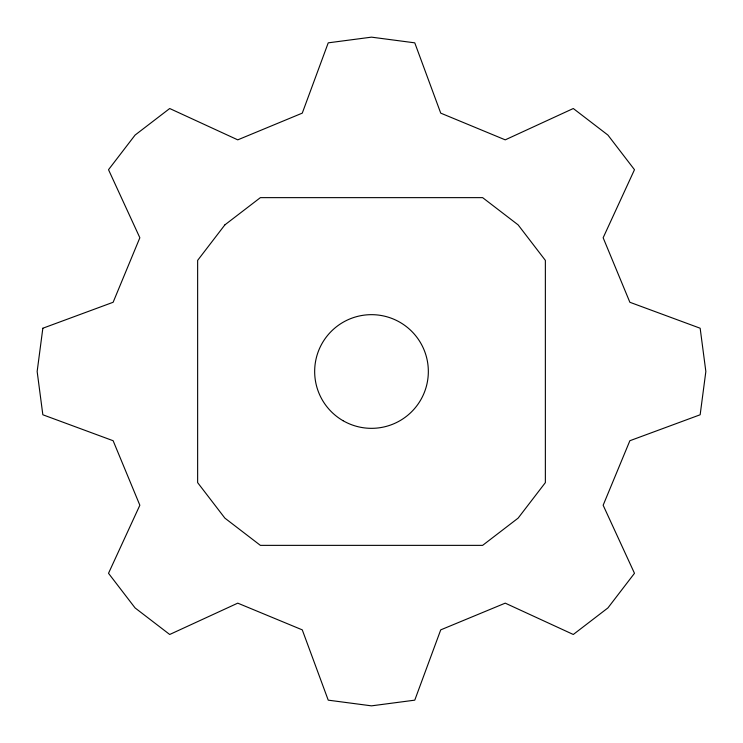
<?xml version="1.0" encoding="UTF-8"?>
<svg xmlns="http://www.w3.org/2000/svg" width="743" height="743" viewBox="0 0 743 743"><rect width="100%" height="100%" fill="white"/><g stroke="black" fill="none" stroke-linecap="round" stroke-linejoin="round"><path stroke-width="1.11" d="M42.843 328.23L37.15 371.5L42.843 414.77L113.131 440.729L139.851 505.24L108.515 573.299L135.077 607.923L169.701 634.485L237.76 603.149L302.271 629.869L328.23 700.157L371.5 705.85L414.77 700.157L440.729 629.869L505.24 603.149L573.299 634.485L607.923 607.923L634.485 573.299L603.149 505.24L629.869 440.729L700.157 414.77L705.85 371.5L700.157 328.23L629.869 302.271L603.149 237.76L634.485 169.701L607.923 135.077L573.299 108.515L505.24 139.851L440.729 113.131L414.77 42.843L371.5 37.15L328.23 42.843L302.271 113.131L237.76 139.851L169.701 108.515L135.077 135.077L108.515 169.701L139.851 237.76L113.131 302.271L42.843 328.23M224.878 224.878L197.638 260.375L197.638 482.625L224.878 518.122L260.375 545.362L482.625 545.362L518.122 518.122L545.362 482.625L545.362 260.375L518.122 224.878L482.625 197.638L260.375 197.638L224.878 224.878M343.08 420.724A56.84 56.84 0 0 0 428.339 371.5A56.84 56.84 0 0 0 343.08 322.276A56.84 56.84 0 0 0 343.08 420.724"/></g></svg>
